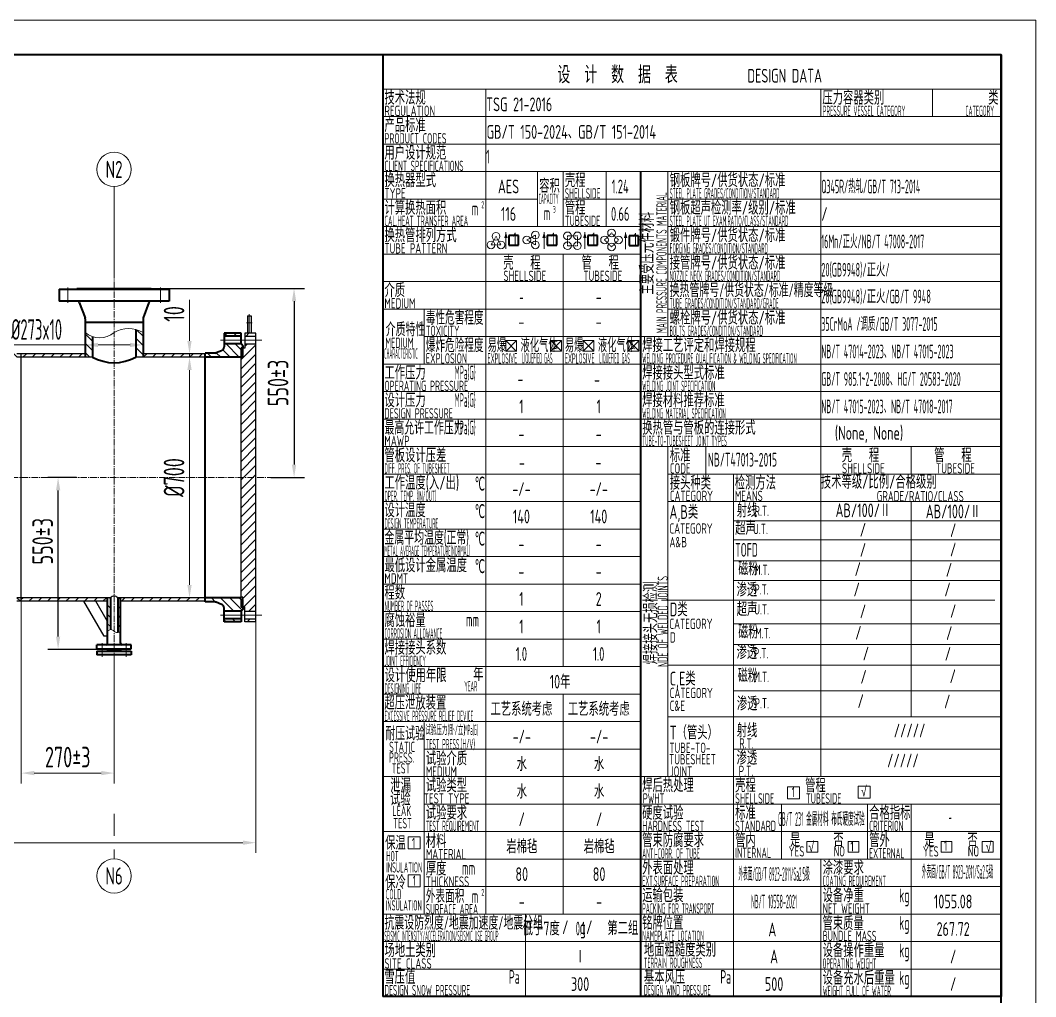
# Model space of a CAD drawing. Header units: millimetres. Extents: x 5765 to 6606, y -201 to 393.
# Drawn here: x 6310.6 to 6606, y 109.4 to 393.4 of the extents above; entities that cross this region are included whole.
import ezdxf
from ezdxf.enums import TextEntityAlignment as Align

# ---------------------------------------------------------------- set-up
doc = ezdxf.new("R2010")
doc.units = ezdxf.units.MM
doc.linetypes.add('CENTER2', pattern=[28.575, 19.05, -3.175, 3.175, -3.175])
doc.linetypes.add('DASHED', pattern=[0.75, 0.5, -0.25])
for name, color, linetype, lineweight in [('1粗实线', 7, 'Continuous', 35), ('2细实线', 3, 'Continuous', 13), ('3中心线', 1, 'CENTER2', 13), ('6剖面线', 6, 'Continuous', 13), ('7文本', 2, 'Continuous', 13), ('8标注', 3, 'Continuous', 13), ('9图表', 4, 'Continuous', 13)]:
    doc.layers.add(name, color=color, linetype=linetype, lineweight=lineweight)
doc.styles.add('lanpec', font='bpec_e.shx', dxfattribs={"width": 0.75, "bigfont": 'hztxt.shx'})
doc.dimstyles.new('lanpec-1.5', dxfattribs={"dimscale": 1.5, "dimtxt": 4, "dimasz": 2.5, "dimexe": 2, "dimexo": 0, "dimgap": 1, "dimtad": 1, "dimrnd": 0.01, "dimdsep": 46, "dimtxsty": 'lanpec', "dimcen": 0, "dimclrd": 4, "dimclre": 4, "dimclrt": 4, "dimadec": 1, "dimazin": 2, "dimtfac": 1, "dimtmove": 0, "dimatfit": 3, "dimfxl": 1, "dimtfillclr": 4, "dimlwd": -1, "dimlwe": -1, "dimarcsym": 0})
doc.dimstyles.new('lanpec-1.5水平', dxfattribs={"dimscale": 1.5, "dimtxt": 4, "dimasz": 2.5, "dimexe": 2, "dimexo": 0, "dimgap": 1, "dimtad": 1, "dimtoh": 1, "dimrnd": 0.01, "dimdsep": 46, "dimtxsty": 'lanpec', "dimcen": 0, "dimclrd": 4, "dimclre": 4, "dimclrt": 4, "dimadec": 1, "dimazin": 2, "dimtfac": 1, "dimtmove": 0, "dimatfit": 3, "dimfxl": 1, "dimtfillclr": 4, "dimlwd": -1, "dimlwe": -1, "dimarcsym": 0})
pattern_1 = [(135, (3390.104, 860.3514), (-1.3470384, -1.3470384), [])]
pattern_2 = [(45, (3390.104, 860.3514), (-1.3470384, 1.3470384), [])]

# ---------------------------------------------------------------- blocks, each defined once
blk = doc.blocks.new('A1')
at = {"layer": '1粗实线'}
blk.add_lwpolyline([(-816, 10), (-10, 10), (-10, 584), (-816, 584)], close=True, dxfattribs=at)
at = {"layer": '9图表'}
blk.add_lwpolyline([(-841, 0), (0, 0), (0, 594), (-841, 594)], close=True, dxfattribs=at)
blk = doc.blocks.new('换热器设计数据表')
for p, q in [((-141.04, -83.12), (-144.19, -83.12)), ((-144.19, -83.12), (-144.19, -86.27)), ((-141.04, -86.27), (-141.04, -83.12)), ((-127.94, -83.12), (-131.09, -83.12)), ((-131.09, -83.12), (-131.09, -86.27)), ((-127.94, -86.27), (-127.94, -83.12)), ((-118.54, -83.12), (-121.69, -83.12)), ((-121.69, -83.12), (-121.69, -86.27)), ((-118.54, -86.27), (-118.54, -83.12)), ((-105.44, -83.12), (-108.59, -83.12)), ((-108.59, -83.12), (-108.59, -86.27)), ((-105.44, -86.27), (-105.44, -83.12)), ((-144.19, -86.27), (-141.04, -86.27)), ((-131.09, -86.27), (-127.94, -86.27)), ((-121.69, -86.27), (-118.54, -86.27)), ((-108.59, -86.27), (-105.44, -86.27)), ((-58.74, -212.99), (-62.24, -212.99)), ((-62.24, -212.99), (-62.24, -216.49)), ((-58.74, -216.49), (-58.74, -212.99)), ((-38.15, -212.77), (-41.65, -212.77)), ((-41.65, -212.77), (-41.65, -216.27)), ((-38.15, -216.27), (-38.15, -212.77)), ((-62.24, -216.49), (-58.74, -216.49)), ((-41.65, -216.27), (-38.15, -216.27)), ((-169.06, -227.53), (-172.56, -227.53)), ((-172.56, -227.53), (-172.56, -231.03)), ((-169.06, -231.03), (-169.06, -227.53)), ((-53.44, -228.83), (-56.59, -228.83)), ((-56.59, -228.83), (-56.59, -231.98)), ((-53.44, -231.98), (-53.44, -228.83)), ((-41.46, -228.83), (-44.61, -228.83)), ((-44.61, -228.83), (-44.61, -231.98)), ((-41.46, -231.98), (-41.46, -228.83)), ((-14.39, -228.83), (-17.54, -228.83)), ((-17.54, -228.83), (-17.54, -231.98)), ((-14.39, -231.98), (-14.39, -228.83)), ((-2.41, -228.83), (-5.56, -228.83)), ((-5.56, -228.83), (-5.56, -231.98)), ((-2.41, -231.98), (-2.41, -228.83)), ((-172.56, -231.03), (-169.06, -231.03)), ((-56.59, -231.98), (-53.44, -231.98)), ((-44.61, -231.98), (-41.46, -231.98)), ((-17.54, -231.98), (-14.39, -231.98)), ((-5.56, -231.98), (-2.41, -231.98)), ((-169.06, -238.56), (-172.56, -238.56)), ((-172.56, -238.56), (-172.56, -242.06)), ((-169.06, -242.06), (-169.06, -238.56)), ((-172.56, -242.06), (-169.06, -242.06))]:
    blk.add_line(p, q)
at = {"layer": '1粗实线'}
for p, q in [((0, 0), (-180, 0)), ((-180, 0), (-180, -274)), ((0, 0), (0, -274)), ((-105, -34), (-105, -274)), ((-140.47, -52.59), (-143.27, -52.59)), ((-143.27, -52.59), (-143.27, -55.39)), ((-140.47, -55.39), (-140.47, -52.59)), ((-129.36, -52.59), (-132.16, -52.59)), ((-132.16, -52.59), (-132.16, -55.39)), ((-129.36, -55.39), (-129.36, -52.59)), ((-117.49, -52.59), (-120.29, -52.59)), ((-120.29, -52.59), (-120.29, -55.39)), ((-117.49, -55.39), (-117.49, -52.59)), ((-105.53, -52.69), (-108.33, -52.69)), ((-108.33, -52.69), (-108.33, -55.49)), ((-105.53, -55.49), (-105.53, -52.69)), ((-143.27, -55.39), (-140.47, -55.39)), ((-132.16, -55.39), (-129.36, -55.39)), ((-120.29, -55.39), (-117.49, -55.39)), ((-108.33, -55.49), (-105.53, -55.49)), ((0, -274), (-180, -274))]:
    blk.add_line(p, q, dxfattribs=at)
at = {"layer": '9图表'}
for p, q in [((0, -10), (-180, -10)), ((-150, -10), (-150, -154)), ((-52.5, -10), (-52.5, -18)), ((-20, -10), (-20, -18)), ((0, -18), (-180, -18)), ((0, -26), (-180, -26)), ((0, -34), (-180, -34)), ((-135, -34), (-135, -50)), ((-127.5, -34), (-127.5, -50)), ((-115, -34), (-115, -50)), ((-97, -34), (-97, -82)), ((-52.5, -34), (-52.5, -210)), ((-135, -42), (-180, -42)), ((-105, -42), (-127.5, -42)), ((0, -42), (-97, -42)), ((0, -42), (-97, -42)), ((-105, -50), (-180, -50)), ((0, -50), (-97, -50)), ((0, -50), (-97, -50)), ((-144.15, -51.6), (-144.15, -56.46)), ((-133.05, -51.6), (-133.05, -56.46)), ((-121.18, -51.6), (-121.18, -56.46)), ((-109.32, -51.7), (-109.32, -56.55)), ((-144.15, -56.46), (-144.15, -54.98)), ((-133.05, -56.46), (-133.05, -54.98)), ((-121.18, -56.46), (-121.18, -54.98)), ((-105, -58), (-180, -58)), ((-127.5, -58), (-127.5, -178)), ((0, -58), (-97, -58)), ((-105, -66), (-180, -66)), ((0, -66), (-97, -66)), ((-105, -74), (-180, -74)), ((-167.96, -74), (-167.96, -90)), ((0, -74), (-97, -74)), ((0, -82), (-167.96, -82)), ((0, -90), (-180, -90)), ((0, -98), (-180, -98)), ((0, -106), (-180, -106)), ((0, -114), (-180, -114)), ((0, -114), (-97, -114)), ((-97, -114), (-97, -210)), ((-85.95, -122), (-85.95, -114)), ((-26.25, -114), (-26.25, -122)), ((-105, -122), (-180, -122)), ((0, -122), (-97, -122)), ((0, -122), (-97, -122)), ((-77.95, -122), (-77.95, -210)), ((-105, -130), (-180, -130)), ((-77.95, -130), (-97, -130)), ((0, -130), (-85.95, -130)), ((-26.25, -130), (-26.25, -192.64)), ((0, -135.6), (-77.95, -135.6)), ((-105, -138), (-180, -138)), ((0, -141.16), (-77.95, -141.16)), ((-105, -146), (-180, -146)), ((0, -147.24), (-77.95, -147.24)), ((0, -152.97), (-77.95, -152.97)), ((-105, -154), (-180, -154)), ((-150, -154), (-150, -250)), ((-1.92, -158.71), (-98.92, -158.71)), ((-105, -162), (-180, -162)), ((0, -165.6), (-77.95, -165.6)), ((-105, -170), (-180, -170)), ((0, -171.52), (-77.95, -171.52)), ((-105, -178), (-180, -178)), ((0.09, -177.55), (-96.91, -177.55)), ((-105, -186), (-180, -186)), ((-127.5, -186), (-127.5, -250)), ((0.03, -185.02), (-77.93, -185.02)), ((-105, -194), (-180, -194)), ((-167.96, -194.21), (-167.96, -226.21)), ((-0.09, -192.64), (-97.09, -192.64)), ((-105, -202), (-167.96, -202)), ((0, -202), (-77.95, -202)), ((-105, -210), (-180, -210)), ((0, -210), (-105, -210)), ((-77.95, -210), (-77.95, -274)), ((0, -218), (-167.96, -218)), ((-63.95, -218), (-63.95, -234)), ((-38.95, -218), (-38.95, -234)), ((-26.25, -218), (-26.25, -234)), ((0, -226), (-180, -226)), ((-167.96, -226.21), (-167.96, -250)), ((0, -234), (-167.96, -234)), ((0, -234), (-167.96, -234)), ((-52.5, -234), (-52.5, -274)), ((-26.25, -234), (-26.25, -274)), ((0, -242), (-167.96, -242)), ((0, -250), (-180, -250)), ((-138.45, -250), (-138.45, -274)), ((-52.5, -258), (-180, -258)), ((0, -258), (-52.5, -258)), ((0, -266), (-180, -266)), ((0, -266), (-52.5, -266)), ((0, -274), (-180, -274)), ((0, -274), (-180, -274)), ((-77.95, -273.66), (-77.95, -274)), ((-52.5, -273.66), (-52.5, -274)), ((-26.25, -273.66), (-26.25, -274))]:
    blk.add_line(p, q, dxfattribs=at)
at = {"layer": '9图表', "linetype": 'DASHED', "ltscale": 0.6}
for p, q in [((-147.04, -52.84), (-148.48, -55.34)), ((-147.04, -52.84), (-145.6, -55.34)), ((-138.07, -53.9), (-135.57, -52.46)), ((-135.57, -52.46), (-135.57, -55.34)), ((-123.35, -52.7), (-126.23, -52.7)), ((-126.23, -52.7), (-126.23, -55.58)), ((-123.35, -55.58), (-123.35, -52.7)), ((-115.46, -53.87), (-113.42, -51.84)), ((-111.39, -53.87), (-113.42, -51.84)), ((-145.6, -55.34), (-148.48, -55.34)), ((-138.07, -53.9), (-135.57, -55.34)), ((-123.35, -55.58), (-126.23, -55.58)), ((-115.46, -53.87), (-113.42, -55.91)), ((-113.42, -55.91), (-111.39, -53.87))]:
    blk.add_line(p, q, dxfattribs=at)
at = {"layer": '9图表'}
for points in [[(-144.15, -51.6, 0, 1, 0), (-144.15, -53.31, 1, 1, 0)], [(-133.05, -51.6, 0, 1, 0), (-133.05, -53.31, 1, 1, 0)], [(-121.18, -51.6, 0, 1, 0), (-121.18, -53.31, 1, 1, 0)], [(-109.32, -51.6, 0, 1, 0), (-109.32, -53.31, 1, 1, 0)]]:
    blk.add_lwpolyline(points, format="xyseb", dxfattribs=at)
for centre in [(-147.04, -52.84), (-138.07, -53.9), (-135.57, -52.46), (-126.23, -52.7), (-123.35, -52.7), (-115.46, -53.87), (-113.42, -51.84), (-111.39, -53.87), (-148.48, -55.34), (-145.6, -55.34), (-135.57, -55.34), (-126.23, -55.58), (-123.35, -55.58), (-113.42, -55.91)]:
    blk.add_circle(centre, 1.12, dxfattribs=at)
at = {"layer": '7文本', "color": 4, "style": 'lanpec'}
for s, height, width, p in [('设  计  数  据  表', 5, 0.75, (-129.18, -8.34)), ('DESIGN DATA', 4, 0.75, (-73.86, -8.12)), ('技术法规', 4, 0.75, (-179.5, -14.54)), ('压力容器类别', 4, 0.75, (-52.07, -14.54)), ('类', 4, 0.75, (-3.82, -14.54)), ('REGULATION', 3, 0.75, (-179.5, -17.83)), ('PRESSURE VESSEL CATEGORY', 3, 0.4, (-51.95, -17.83)), ('CATEGORY', 3, 0.4, (-10.46, -17.82)), ('产品标准', 4, 0.75, (-179.5, -22.54)), ('PRODUCT CODES', 3, 0.6, (-179.5, -25.83)), ('用户设计规范 ', 4, 0.75, (-179.5, -30.54)), ('CLIENT SPECIFICATIONS', 3, 0.5, (-179.5, -33.83)), ('换热器型式', 4, 0.75, (-179.5, -38.54)), ('壳程', 4, 0.75, (-127, -38.54)), ('钢板牌号/供货状态/标准', 4, 0.75, (-96.5, -38.54)), ('容积', 4, 0.75, (-134.45, -40.17)), ('TYPE', 3, 0.75, (-179.5, -41.83)), ('CAPACITY', 3, 0.3, (-134.66, -43.4)), ('SHELLSIDE', 3, 0.5, (-127, -41.83)), ('STEEL PLATE GRADES/CONDITION/STANDARD', 3, 0.35, (-96.5, -41.83)), ('计算换热面积', 4, 0.75, (-179.5, -46.54)), ('m', 4, 0.6, (-154.09, -46.75)), ('2', 2, 0.6, (-151.31, -44.65)), ('3', 2, 0.6, (-130.54, -46)), ('管程', 4, 0.75, (-127, -46.54)), ('钢板超声检测率/级别/标准', 4, 0.75, (-96.5, -46.54)), ('CAL.HEAT TRANSFER AREA', 3, 0.45, (-179.5, -49.83)), ('m', 4, 0.6, (-133.16, -48.1)), ('TUBESIDE', 3, 0.6, (-127, -49.83)), ('STEEL PLATE UT EXAM.RATIO/CLASS/STANDARD', 3, 0.35, (-96.5, -49.83)), ('换热管排列方式', 4, 0.75, (-179.5, -54.54)), ('锻件牌号/供货状态/标准 ', 4, 0.75, (-96.5, -54.54)), ('TUBE PATTERN', 3, 0.75, (-179.5, -57.83)), ('FORGING GRADES/CONDITION/STANDARD', 3, 0.35, (-96.5, -57.83)), ('壳   程', 4, 0.75, (-144.94, -62.54)), ('管   程', 4, 0.75, (-122.14, -62.54)), ('接管牌号/供货状态/标准 ', 4, 0.75, (-96.5, -62.54)), ('SHELLSIDE', 3, 0.75, (-144.88, -65.83)), ('TUBESIDE', 3, 0.75, (-121.61, -65.83)), ('NOZZLE NECK GRADES/CONDITION/STANDARD', 3, 0.35, (-96.5, -65.83)), ('介质', 4, 0.75, (-179.5, -70.54)), ('换热管牌号/供货状态/标准/精度等级', 4, 0.6, (-96.5, -70.54)), ('MEDIUM', 3, 0.75, (-179.5, -73.83)), ('TUBE GRADES/CONDITION/STANDARD/GRADE', 3, 0.35, (-96.5, -73.83)), ('毒性危害程度', 4, 0.7, (-167.46, -78.54)), ('螺栓牌号/供货状态/标准 ', 4, 0.75, (-96.5, -78.54)), ('介质特性', 4, 0.6, (-179.15, -81.94)), ('TOXICITY ', 3, 0.6, (-167.46, -81.83)), ('BOLTS GRADES/CONDITION/STANDARD', 3, 0.35, (-96.5, -81.83)), ('MEDIUM ', 3, 0.6, (-179.26, -85.28)), ('爆炸危险程度', 4, 0.7, (-167.46, -86.54)), ('易爆', 4, 0.5, (-149.5, -86.54)), ('液化气体', 4, 0.5, (-139.9, -86.54)), ('易爆', 4, 0.5, (-127, -86.54)), ('液化气体', 4, 0.5, (-117.4, -86.54)), ('焊接工艺评定和焊接规程', 4, 0.75, (-104.5, -86.54)), ('CHARACTERISTIC', 3, 0.3, (-179.58, -88.43)), ('EXPLOSION', 3, 0.6, (-167.46, -89.83)), ('EXPLOSIVE', 3, 0.4, (-149.5, -89.83)), ('LIQUEFIED GAS', 3, 0.3, (-139.49, -89.81)), ('EXPLOSIVE', 3, 0.4, (-127, -89.83)), ('LIQUEFIED GAS', 3, 0.3, (-116.99, -89.81)), ('WELDING PROCEDURE QUALIFICATION & WELDING SPECIFICATION', 3, 0.35, (-104.5, -89.83)), ('工作压力', 4, 0.75, (-179.5, -94.54)), ('MPa(G)', 4, 0.35, (-159.07, -94.44)), ('焊接接头型式标准', 4, 0.75, (-104.5, -94.54)), ('OPERATING PRESSURE', 3, 0.6, (-179.5, -97.83)), ('WELDING JOINT SPECIFICATION', 3, 0.35, (-104.5, -97.83)), ('设计压力', 4, 0.75, (-179.5, -102.54)), ('MPa(G)', 4, 0.35, (-159.07, -102.44)), ('焊接材料推荐标准', 4, 0.75, (-104.5, -102.54)), ('DESIGN PRESSURE', 3, 0.6, (-179.5, -105.83)), ('WELDING MATERIAL SPECIFICATION', 3, 0.35, (-104.5, -105.83)), ('最高允许工作压力', 4, 0.6, (-179.5, -110.54)), ('MPa(G)', 4, 0.35, (-159.07, -110.44)), ('换热管与管板的连接形式', 4, 0.75, (-104.5, -110.54)), ('MAWP', 3, 0.75, (-179.5, -113.83)), ('TUBE-TO-TUBESHEET JOINT TYPES', 3, 0.35, (-104.5, -113.83)), ('管板设计压差', 4, 0.75, (-179.5, -118.54)), ('标准', 4, 0.75, (-96.46, -118.54)), ('壳   程', 4, 0.75, (-46.42, -118.54)), ('管   程', 4, 0.75, (-19.53, -118.54)), ('NB/T47013-2015', 4, 0.6, (-85.4, -119.81)), ('DIFF. PRES. OF TUBESHEET', 3, 0.35, (-179.5, -121.83)), ('CODE', 3, 0.75, (-96.46, -121.83)), ('SHELLSIDE', 3, 0.75, (-46.37, -121.83)), ('TUBESIDE', 3, 0.75, (-18.99, -121.83)), ('工作温度(入/出)', 4, 0.75, (-179.5, -126.54)), ('℃', 4, 0.53, (-153.22, -126.76)), ('接头种类', 4, 0.75, (-96.46, -126.54)), ('检测方法', 4, 0.75, (-77.55, -126.54)), ('技术等级/比例/合格级别', 4, 0.75, (-52.5, -126.26)), ('OPER. TEMP. (IN/OUT)', 3, 0.35, (-179.5, -129.83)), ('CATEGORY', 3, 0.75, (-96.46, -129.83)), ('MEANS', 3, 0.75, (-77.55, -129.83)), ('GRADE/RATIO/CLASS', 3, 0.75, (-36.24, -129.92)), ('设计温度', 4, 0.75, (-179.5, -134.54)), ('℃', 4, 0.53, (-153.22, -134.76)), ('A,B类', 4, 0.75, (-96.56, -135.02)), ('射线', 4, 0.75, (-76.99, -134.57)), ('R.T.', 3, 0.75, (-71.81, -134.22)), ('DESIGN TEMPERATURE', 3, 0.35, (-179.5, -137.83)), ('超声', 4, 0.75, (-77.45, -139.68)), ('金属平均温度(正常)', 4, 0.6, (-179.5, -142.54)), ('℃', 4, 0.53, (-153.22, -142.76)), ('CATEGORY', 3, 0.75, (-96.56, -139.31)), ('U.T.', 3, 0.75, (-72.21, -139.47)), ('A&B', 3, 0.75, (-96.56, -143.29)), ('METAL AVERAGE TEMPERATURE(NORMAL) ', 3, 0.3, (-179.5, -145.83)), ('TOFD', 4, 0.6, (-77.45, -146.03)), ('最低设计金属温度', 4, 0.75, (-179.5, -150.54)), ('℃', 4, 0.53, (-153.22, -150.76)), ('磁粉', 4, 0.6, (-76.52, -151.48)), ('M.T.', 3, 0.75, (-71.93, -151.37)), ('MDMT', 3, 0.75, (-179.5, -153.83)), ('渗透', 4, 0.75, (-77.03, -157.62)), ('程数', 4, 0.75, (-179.5, -158.54)), ('P.T.', 3, 0.75, (-71.89, -157.04)), ('NUMBER OF PASSES', 3, 0.35, (-179.5, -161.83)), ('D类', 4, 0.75, (-96.5, -163.36)), ('超声', 4, 0.75, (-76.99, -163.31)), ('腐蚀裕量', 4, 0.75, (-179.5, -166.54)), ('U.T.', 3, 0.75, (-71.89, -162.85)), ('mm', 4, 0.6, (-155.79, -166.36)), ('CATEGORY', 3, 0.75, (-96.59, -167.04)), ('磁粉', 4, 0.6, (-76.52, -169.85)), ('CORROSION ALLOWANCE', 3, 0.35, (-179.5, -169.83)), ('D', 3, 0.75, (-96.41, -171)), ('M.T.', 3, 0.75, (-71.6, -169.79)), ('焊接接头系数', 4, 0.75, (-179.5, -174.54)), ('渗透', 4, 0.75, (-77.03, -175.82)), ('P.T.', 3, 0.75, (-72, -175.59)), ('JOINT EFFICIENCY', 3, 0.35, (-179.5, -177.83)), ('设计使用年限', 4, 0.75, (-179.44, -182.54)), ('年', 4, 0.75, (-153.67, -182.21)), ('C,E类', 4, 0.75, (-96.5, -183.49)), ('磁粉', 4, 0.6, (-76.67, -182.59)), ('M.T.', 3, 0.75, (-72.08, -182.48)), ('DESIGNING LIFE', 3, 0.35, (-179.5, -185.83)), ('YEAR', 3, 0.35, (-156.26, -185.22)), ('超压泄放装置', 4, 0.75, (-179.5, -190.54)), ('超压泄放装置', 4, 0.75, (-179.5, -190.54)), ('CATEGORY', 3, 0.75, (-96.5, -187.17)), ('C&E', 3, 0.75, (-96.5, -190.89)), ('渗透', 4, 0.75, (-76.95, -190.76)), ('P.T.', 3, 0.75, (-71.81, -190.18)), ('EXCESSIVE PRESSURE RELIEF DEVICE', 3, 0.35, (-179.5, -193.83)), ('耐压试验', 4, 0.6, (-179.23, -199.45)), ('试验压力(卧/立)', 3, 0.4, (-167.63, -197.9)), ('MPa(G)', 3, 0.3, (-156.24, -197.92)), ('T（管头）', 4, 0.75, (-96.5, -199.19)), ('射线', 4, 0.75, (-76.99, -198.57)), ('STATIC', 3, 0.6, (-178.14, -202.84)), ('TEST PRESS.(H/V)', 3, 0.4, (-167.46, -202.03)), ('TUBE-TO-', 3, 0.75, (-96.59, -203.12)), ('R.T.', 3, 0.75, (-76.28, -201.83)), ('PRESS.', 3, 0.6, (-178.19, -205.93)), ('试验介质', 4, 0.75, (-167.46, -206.75)), ('TUBESHEET', 3, 0.75, (-96.68, -206.45)), ('渗透', 4, 0.75, (-77.03, -206.54)), ('TEST', 3, 0.6, (-177.37, -209.1)), ('P.T.', 3, 0.75, (-76.41, -209.83)), ('MEDIUM', 3, 0.75, (-167.46, -210.03)), ('JOINT', 3, 0.75, (-96.5, -210)), ('泄漏', 4, 0.75, (-177.79, -214.54)), ('试验类型', 4, 0.75, (-167.46, -214.54)), ('焊后热处理', 4, 0.75, (-104.5, -214.54)), ('壳程', 4, 0.75, (-77.45, -214.54)), ('管程', 4, 0.75, (-57.09, -214.57)), ('试验', 4, 0.75, (-177.88, -218.46)), ('TEST TYPE', 3, 0.75, (-168.08, -217.83)), ('PWHT', 3, 0.6, (-104.32, -217.83)), ('SHELLSIDE', 3, 0.6, (-77.45, -217.83)), ('TUBESIDE', 3, 0.6, (-56.85, -217.83)), ('LEAK', 3, 0.6, (-177.22, -221.48)), ('试验要求', 4, 0.75, (-167.46, -222.54)), ('硬度试验', 4, 0.75, (-104.5, -222.54)), ('标准', 4, 0.75, (-77.45, -222.54)), ('合格指标', 4, 0.75, (-38.45, -222.54)), ('TEST', 3, 0.6, (-176.92, -225.05)), ('TEST REQUIREMENT', 3, 0.4, (-167.46, -225.83)), ('HARDNESS TEST', 3, 0.6, (-104.5, -225.83)), ('STANDARD', 3, 0.6, (-77.45, -225.83)), ('CRITERION', 3, 0.5, (-38.45, -225.83)), ('保温', 4, 0.75, (-179.3, -231.3)), ('材料 ', 4, 0.75, (-167.46, -230.75)), ('管束防腐要求', 4, 0.75, (-104.5, -230.54)), ('管内', 4, 0.75, (-77.45, -230.54)), ('是', 4, 0.75, (-61.47, -230.45)), ('否', 4, 0.75, (-48.9, -230.45)), ('管外', 4, 0.75, (-38.45, -230.5)), ('是', 4, 0.75, (-22.42, -230.45)), ('否', 4, 0.75, (-9.85, -230.45)), ('YES', 3, 0.75, (-61.88, -233.24)), ('NO', 3, 0.75, (-48.81, -233.24)), ('YES', 3, 0.75, (-22.83, -233.24)), ('NO', 3, 0.75, (-9.76, -233.24)), ('HOT ', 3, 0.45, (-178.97, -234.61)), ('MATERIAL', 3, 0.75, (-167.46, -234.03)), ('ANTI-CORR. OF TUBE', 3, 0.4, (-104.5, -233.83)), ('INTERNAL', 3, 0.6, (-77.45, -233.64)), ('EXTERNAL', 3, 0.5, (-38.45, -233.8)), ('INSULATION ', 3, 0.45, (-178.97, -237.91)), ('厚度', 4, 0.75, (-167.46, -238.75)), ('mm', 4, 0.6, (-156.93, -238.56)), ('外表面处理', 4, 0.75, (-104.5, -238.54)), ('涂漆要求', 4, 0.75, (-51.98, -238.54)), ('保冷', 4, 0.75, (-179.28, -242.69)), ('THICKNESS', 3, 0.74, (-167.46, -242.03)), ('EXT.SURFACE PREPARATION', 3, 0.4, (-104.5, -241.83)), ('COATING REQUIREMENT', 3, 0.4, (-52, -241.83)), ('运输包装', 4, 0.75, (-104.5, -246.54)), ('设备净重', 4, 0.75, (-52, -246.54)), ('COLD', 3, 0.45, (-179.11, -245.7)), ('外表面积', 4, 0.7, (-167.46, -246.75)), ('m', 4, 0.6, (-154.09, -246.75)), ('2', 2, 0.6, (-151.31, -244.65)), ('kg', 4, 0.6, (-29.74, -246.54)), ('INSULATION ', 3, 0.45, (-179.11, -248.96)), ('SURFACE AREA', 3, 0.5, (-167.46, -250.03)), ('PACKING FOR TRANSPORT ', 3, 0.4, (-104.5, -249.83)), ('NET WEIGHT', 3, 0.7, (-52, -249.83)), ('抗震设防烈度/地震加速度/地震分组', 4, 0.6, (-179.5, -254.54)), ('铭牌位置', 4, 0.75, (-104.5, -254.54)), ('管束质量', 4, 0.75, (-52.03, -254.68)), ('kg', 4, 0.6, (-29.74, -254.54)), (' /  g/  ', 4, 0.75, (-129.43, -255.82)), ('SEISMIC INTENSITY/ACCELERATION/SEISMIC USE GROUP', 3, 0.3, (-179.5, -257.83)), ('NAMEPLATE LOCATION', 3, 0.4, (-104.5, -257.77)), ('BUNDLE MASS', 3, 0.6, (-52, -257.83)), ('场地土类别', 4, 0.75, (-179.5, -262.54)), ('地面粗糙度类别', 4, 0.75, (-104, -262.37)), ('设备操作重量', 4, 0.75, (-52, -262.54)), ('kg', 4, 0.6, (-29.74, -262.54)), ('SITE CLASS', 3, 0.75, (-179.5, -265.83)), ('TERRAIN ROUGHNESS', 3, 0.4, (-104, -265.65)), ('OPERATING WEIGHT', 3, 0.4, (-52, -265.83)), ('雪压值', 4, 0.75, (-179.53, -270.33)), ('Pa', 4, 0.6, (-143.27, -270.27)), ('基本风压', 4, 0.75, (-104, -270.33)), ('Pa', 4, 0.6, (-81.76, -270.27)), ('设备充水后重量', 4, 0.75, (-52, -270.54)), ('kg', 4, 0.6, (-29.74, -270.54)), ('DESIGN SNOW PRESSURE', 3, 0.5, (-179.53, -273.61)), ('DESIGN WIND PRESSURE', 3, 0.4, (-104, -273.61)), ('WEIGHT FULL OF WATER', 3, 0.4, (-51.95, -273.83))]:
    blk.add_text(s, height=height, dxfattribs=dict(at, width=width)).set_placement(p)
for s, height, width, p in [('主要受压元件材料', 4, 0.75, (-101.09, -69.74)), ('MAIN PRESSURE COMPONENTS MATERIAL ', 3, 0.5, (-97.36, -81.06)), ('焊接接头无损检测 ', 4, 0.75, (-100.01, -177.31)), ('NDE OF WELDED JOINTS', 3, 0.6, (-97, -178.13))]:
    blk.add_text(s, height=height, rotation=90, dxfattribs=dict(at, width=width)).set_placement(p)
blk = doc.blocks.new('*D53')
at = {"layer": '8标注', "color": 4, "transparency": 16777216}
for p, q in [((5807.21, 218.45), (5807.21, 151.23)), ((6379.11, 218.45), (6379.11, 151.23)), ((5810.96, 154.23), (6375.36, 154.23))]:
    blk.add_line(p, q, dxfattribs=at)
for points in [[(5810.96, 154.85), (5810.96, 153.6), (5807.21, 154.23)], [(6375.36, 154.85), (6375.36, 153.6), (6379.11, 154.23)]]:
    blk.add_solid(points, dxfattribs=at)
at = {"layer": 'Defpoints', "color": 0, "transparency": 16777216}
for p in [(5807.21, 218.45), (6379.11, 218.45), (6379.11, 154.23)]:
    blk.add_point(p, dxfattribs=at)
at = {"layer": '8标注', "color": 4, "transparency": 16777216, "insert": (6093.16, 158.73), "char_height": 6, "attachment_point": 5, "style": 'lanpec'}
blk.add_mtext('7390', dxfattribs=at)
blk = doc.blocks.new('*D43')
at = {"layer": '8标注', "color": 4, "transparency": 16777216}
for p, q in [((6310.86, 224.45), (6310.86, 171.47)), ((6337.86, 206.94), (6337.86, 171.47)), ((6314.61, 174.47), (6334.11, 174.47))]:
    blk.add_line(p, q, dxfattribs=at)
for points in [[(6314.61, 175.1), (6314.61, 173.85), (6310.86, 174.47)], [(6334.11, 175.1), (6334.11, 173.85), (6337.86, 174.47)]]:
    blk.add_solid(points, dxfattribs=at)
at = {"layer": 'Defpoints', "color": 0, "transparency": 16777216}
for p in [(6310.86, 224.45), (6337.86, 206.94), (6337.86, 174.47)]:
    blk.add_point(p, dxfattribs=at)
at = {"layer": '8标注', "color": 4, "transparency": 16777216, "insert": (6324.36, 179.12), "char_height": 6, "attachment_point": 5, "style": 'lanpec'}
blk.add_mtext('270%%P3', dxfattribs=at)
blk = doc.blocks.new('管口号')
at = {"layer": '2细实线'}
blk.add_circle((0, 5), 5, dxfattribs=at)
at = {"layer": '7文本', "style": 'lanpec', "width": 0.75}
blk.add_attdef('N', text='', height=5, dxfattribs=at).set_placement((0, 5), align=Align.MIDDLE_CENTER)
blk = doc.blocks.new('*D48')
at = {"layer": '8标注', "color": 4, "transparency": 16777216}
for p, q in [((6359.81, 295.45), (6362.81, 295.45)), ((6359.81, 291.7), (6359.81, 229.2)), ((6359.81, 225.45), (6362.81, 225.45))]:
    blk.add_line(p, q, dxfattribs=at)
for points in [[(6359.18, 291.7), (6360.43, 291.7), (6359.81, 295.45)], [(6359.18, 229.2), (6360.43, 229.2), (6359.81, 225.45)]]:
    blk.add_solid(points, dxfattribs=at)
at = {"layer": 'Defpoints', "color": 0, "transparency": 16777216}
for p in [(6359.81, 295.45), (6359.81, 225.45), (6359.81, 225.45)]:
    blk.add_point(p, dxfattribs=at)
at = {"layer": '8标注', "color": 4, "transparency": 16777216, "insert": (6355.31, 260.45), "char_height": 6, "attachment_point": 5, "rotation": 90, "style": 'lanpec'}
blk.add_mtext('%%c700', dxfattribs=at)
blk = doc.blocks.new('*D49')
at = {"layer": '8标注', "color": 4, "transparency": 16777216}
for p, q in [((6359.81, 300.2), (6359.81, 312.12)), ((6359.81, 296.45), (6362.81, 296.45)), ((6359.81, 295.45), (6359.81, 296.45)), ((6359.81, 295.45), (6362.81, 295.45)), ((6359.81, 291.7), (6359.81, 287.95))]:
    blk.add_line(p, q, dxfattribs=at)
for points in [[(6359.18, 300.2), (6360.43, 300.2), (6359.81, 296.45)], [(6359.18, 291.7), (6360.43, 291.7), (6359.81, 295.45)]]:
    blk.add_solid(points, dxfattribs=at)
at = {"layer": 'Defpoints', "color": 0, "transparency": 16777216}
for p in [(6359.81, 296.45), (6359.81, 296.45), (6359.81, 295.45)]:
    blk.add_point(p, dxfattribs=at)
at = {"layer": '8标注', "color": 4, "transparency": 16777216, "insert": (6355.31, 308.03), "char_height": 6, "attachment_point": 5, "rotation": 90, "style": 'lanpec'}
blk.add_mtext('10', dxfattribs=at)
blk = doc.blocks.new('*D41')
at = {"color": 4, "transparency": 16777216}
for p, q in [((6348.66, 315.45), (6393.23, 315.45)), ((6390.23, 311.7), (6390.23, 264.2)), ((6383.49, 260.45), (6393.23, 260.45))]:
    blk.add_line(p, q, dxfattribs=at)
for points in [[(6389.6, 311.7), (6390.85, 311.7), (6390.23, 315.45)], [(6389.6, 264.2), (6390.85, 264.2), (6390.23, 260.45)]]:
    blk.add_solid(points, dxfattribs=at)
at = {"layer": 'Defpoints', "color": 0, "transparency": 16777216}
for p in [(6348.66, 315.45), (6383.49, 260.45), (6390.23, 260.45)]:
    blk.add_point(p, dxfattribs=at)
at = {"color": 4, "transparency": 16777216, "insert": (6385.58, 287.95), "char_height": 6, "attachment_point": 5, "rotation": 90, "style": 'lanpec'}
blk.add_mtext('550%%P3', dxfattribs=at)
blk = doc.blocks.new('*D52')
at = {"layer": '8标注', "color": 4, "transparency": 16777216}
for p, q in [((6329.45, 298.61), (6329.45, 302.01)), ((6346.28, 298.61), (6346.28, 302.01)), ((6329.45, 299.01), (6304.96, 299.01)), ((6342.53, 299.01), (6333.2, 299.01))]:
    blk.add_line(p, q, dxfattribs=at)
for points in [[(6333.2, 299.64), (6333.2, 298.39), (6329.45, 299.01)], [(6342.53, 299.64), (6342.53, 298.39), (6346.28, 299.01)]]:
    blk.add_solid(points, dxfattribs=at)
at = {"layer": 'Defpoints', "color": 0, "transparency": 16777216}
for p in [(6329.45, 298.61), (6346.28, 299.01), (6346.28, 298.61)]:
    blk.add_point(p, dxfattribs=at)
at = {"layer": '8标注', "color": 4, "transparency": 16777216, "insert": (6315.33, 303.51), "char_height": 6, "attachment_point": 5, "style": 'lanpec'}
blk.add_mtext('{\\W0.6;%%C273x10}', dxfattribs=at)
blk = doc.blocks.new('*D64')
at = {"color": 4, "transparency": 16777216}
for p, q in [((6326.91, 260.45), (6318.57, 260.45)), ((6321.57, 214.2), (6321.57, 256.7)), ((6339.93, 210.45), (6318.57, 210.45))]:
    blk.add_line(p, q, dxfattribs=at)
for points in [[(6320.95, 256.7), (6322.2, 256.7), (6321.57, 260.45)], [(6320.95, 214.2), (6322.2, 214.2), (6321.57, 210.45)]]:
    blk.add_solid(points, dxfattribs=at)
at = {"layer": 'Defpoints', "color": 0, "transparency": 16777216}
for p in [(6321.57, 260.45), (6326.91, 260.45), (6339.93, 210.45)]:
    blk.add_point(p, dxfattribs=at)
at = {"color": 4, "transparency": 16777216, "insert": (6317.07, 241.91), "char_height": 6, "attachment_point": 5, "rotation": 90, "style": 'lanpec'}
blk.add_mtext('550%%P3', dxfattribs=at)

msp = doc.modelspace()

# ---------------------------------------------------------------- hatches: boundary and pattern name
at = {"layer": '6剖面线'}
h = msp.add_hatch(dxfattribs=at)
h.set_pattern_fill('ANSI31', color=256, scale=0.6, angle=90, style=0)
h.set_pattern_definition([(135, (6252.604, -194.7723), (-1.3470384, -1.3470384), [])])
h.paths.add_polyline_path([(6331.571, 295.448), (6329.446, 295.448), (6329.446, 302.611, 0.0927426), (6331.571, 301.434)])
h.paths.add_polyline_path([(6346.276, 295.448), (6344.151, 295.448), (6344.151, 303.517, -0.0716894), (6346.276, 302.611)])
h = msp.add_hatch(dxfattribs=at)
h.set_pattern_fill('ANSI31', color=256, scale=0.6, angle=90, style=0)
h.set_pattern_definition(pattern_1)
h.paths.add_polyline_path([(6374.861, 302.448), (6369.861, 302.448), (6369.861, 301.598), (6374.861, 301.598)])
h.paths.add_polyline_path([(6374.861, 298.198), (6375.461, 298.198), (6375.461, 298.698), (6374.861, 299.298), (6369.861, 299.298), (6369.861, 298.461, -0.3066784), (6369.107, 297.347), (6367.576, 296.734, -0.0954146), (6367.13, 296.648), (6364.361, 296.648), (6364.361, 295.448), (6374.861, 295.448)])
h.paths.add_polyline_path([(6374.861, 224.948), (6374.861, 225.448), (6364.361, 225.448), (6364.361, 224.248), (6367.13, 224.248, -0.0954146), (6367.576, 224.163), (6369.107, 223.55, -0.3066784), (6369.861, 222.436), (6369.861, 221.598), (6374.861, 221.598), (6375.461, 222.198), (6375.461, 222.698), (6374.861, 222.698)])
h.paths.add_polyline_path([(6374.861, 219.298), (6369.861, 219.298), (6369.861, 218.448), (6374.861, 218.448)])
h = msp.add_hatch(dxfattribs=at)
h.set_pattern_fill('ANSI31', color=256, scale=0.6, style=0)
h.set_pattern_definition([(45, (6377.0562, 218.8862), (-1.34704, 1.34704), [])])
h.paths.add_polyline_path([(6379.111, 219.298), (6375.911, 219.298), (6375.911, 218.448), (6379.111, 218.448)])
h.paths.add_polyline_path([(6379.111, 260.448), (6374.811, 260.448), (6374.811, 225.598), (6375.311, 225.598), (6375.311, 222.848), (6375.911, 222.848), (6375.911, 221.598), (6379.111, 221.598)])
h.paths.add_polyline_path([(6379.111, 299.298), (6375.911, 299.298), (6375.911, 298.048), (6375.311, 298.048), (6375.311, 295.948), (6375.311, 295.298), (6374.811, 295.298), (6374.811, 260.448), (6379.111, 260.448)])
h.paths.add_polyline_path([(6379.111, 302.448), (6375.911, 302.448), (6375.911, 301.598), (6379.111, 301.598)])
h = msp.add_hatch(dxfattribs=at)
h.set_pattern_fill('ANSI31', color=256, scale=0.6, angle=90, style=0)
h.set_pattern_definition(pattern_1)
h.paths.add_polyline_path([(6310.861, 225.448), (6309.561, 225.448, -0.4142136), (6308.361, 226.648), (6308.361, 239.231), (6303.361, 239.231), (6303.361, 226.648, -0.4142136), (6302.161, 225.448), (6299.861, 225.448), (6299.861, 222.448), (6307.861, 222.448, 0.4142136), (6308.361, 222.948), (6308.361, 223.248, -0.4142136), (6309.561, 224.448), (6310.861, 224.448)])
h.paths.add_polyline_path([(6308.361, 249.948), (6303.361, 249.948), (6303.361, 239.231), (6308.361, 239.231)])
h.paths.add_polyline_path([(6308.361, 260.448), (6303.361, 260.448), (6303.361, 249.948), (6308.361, 249.948)])
h.paths.add_polyline_path([(6308.361, 270.948), (6303.361, 270.948), (6303.361, 260.448), (6308.361, 260.448)])
h.paths.add_polyline_path([(6308.361, 281.666), (6303.361, 281.666), (6303.361, 270.948), (6308.361, 270.948)])
h.paths.add_polyline_path([(6308.361, 294.248, -0.4142136), (6309.561, 295.448), (6310.861, 295.448), (6310.861, 296.448), (6309.561, 296.448, -0.4142136), (6308.361, 297.648), (6308.361, 297.948, 0.4142136), (6307.861, 298.448), (6299.861, 298.448), (6299.861, 295.448), (6302.161, 295.448, -0.4142136), (6303.361, 294.248), (6303.361, 281.666), (6308.361, 281.666)])
h = msp.add_hatch(dxfattribs=at)
h.set_pattern_fill('ANSI31', color=256, scale=0.6, style=0)
h.set_pattern_definition(pattern_2)
h.paths.add_polyline_path([(6329.446, 296.448), (6310.861, 296.448), (6310.861, 295.448), (6329.446, 295.448)])
h.paths.add_polyline_path([(6364.361, 296.448), (6346.276, 296.448), (6346.276, 295.448), (6364.361, 295.448)])
h = msp.add_hatch(dxfattribs=at)
h.set_pattern_fill('ANSI37', color=256, scale=0.1, style=0)
h.set_pattern_definition([(135, (8628.81824, 860.35143), (0.224506403, 0.224506403), []), (45, (8628.81824, 860.35143), (0.224506403, -0.224506403), [])])
h.paths.add_polyline_path([(6374.861, 295.948), (6375.311, 295.948), (6375.311, 298.148), (6374.861, 298.148)])
h = msp.add_hatch(dxfattribs=at)
h.set_pattern_fill('ANSI31', color=256, scale=0.6, style=0)
h.set_pattern_definition(pattern_2)
h.paths.add_polyline_path([(6335.961, 224.448), (6335.961, 225.448), (6310.861, 225.448), (6310.861, 224.448)])
h.paths.add_polyline_path([(6339.761, 225.448), (6339.761, 224.448), (6364.361, 224.448), (6364.361, 225.448)])
h = msp.add_hatch(dxfattribs=at)
h.set_pattern_fill('ANSI31', color=256, scale=0.6, angle=90, style=0)
h.set_pattern_definition(pattern_1)
h.paths.add_polyline_path([(6336.811, 225.448), (6335.961, 225.448), (6335.961, 215.777, -0.1897678), (6336.811, 216.19)])
h.paths.add_polyline_path([(6338.911, 215.363, 0.1897678), (6339.761, 215.777), (6339.761, 225.448), (6338.911, 225.448)])
h = msp.add_hatch(dxfattribs=at)
h.set_pattern_fill('ANSI37', color=256, scale=0.1, style=0)
h.set_pattern_definition([(225, (8628.81824, -339.45457), (0.224506403, -0.224506403), []), (315, (8628.81824, -339.45457), (0.224506403, 0.224506403), [])])
h.paths.add_polyline_path([(6374.861, 222.748), (6375.311, 222.748), (6375.311, 224.948), (6374.861, 224.948)])

# ---------------------------------------------------------------- linework, layer by layer
for p, q in [((6376.711, 307.448), (6377.711, 307.448)), ((6376.711, 307.448), (6376.711, 302.448)), ((6377.711, 307.448), (6377.711, 302.448)), ((6375.911, 302.448), (6375.911, 298.048)), ((6379.111, 302.448), (6375.911, 302.448)), ((6375.911, 301.598), (6379.111, 301.598)), ((6379.111, 218.448), (6379.111, 302.448)), ((6375.911, 299.298), (6379.111, 299.298)), ((6310.861, 296.448), (6309.561, 296.448)), ((6310.861, 224.448), (6310.861, 296.448)), ((6329.446, 296.448), (6310.861, 296.448)), ((6364.361, 296.448), (6346.276, 296.448)), ((6375.911, 298.048), (6375.311, 298.048)), ((6375.311, 298.048), (6375.311, 295.298)), ((6310.861, 295.448), (6309.561, 295.448)), ((6331.571, 295.448), (6310.861, 295.448)), ((6364.361, 295.448), (6344.151, 295.448)), ((6374.811, 225.598), (6374.811, 295.298)), ((6375.311, 295.298), (6374.811, 295.298)), ((6310.861, 225.448), (6309.561, 225.448)), ((6336.811, 225.448), (6310.861, 225.448)), ((6364.361, 225.448), (6338.911, 225.448)), ((6375.311, 225.598), (6374.811, 225.598)), ((6374.861, 222.698), (6374.861, 225.598)), ((6375.311, 222.848), (6375.311, 225.598)), ((6310.861, 224.448), (6309.561, 224.448)), ((6335.961, 224.448), (6310.861, 224.448)), ((6334.961, 214.268), (6329.084, 224.448)), ((6335.961, 218.536), (6332.548, 224.448)), ((6364.361, 224.448), (6339.761, 224.448)), ((6375.911, 222.848), (6375.311, 222.848)), ((6375.911, 218.448), (6375.911, 222.848)), ((6375.911, 221.598), (6379.111, 221.598)), ((6375.911, 219.298), (6379.111, 219.298)), ((6379.111, 218.448), (6375.911, 218.448)), ((6335.961, 214.268), (6334.961, 214.268))]:
    msp.add_line(p, q)
for points in [[(6375.311, 298.148), (6374.861, 298.148), (6374.861, 295.948), (6375.311, 295.948)], [(6375.311, 222.748), (6374.861, 222.748), (6374.861, 224.948), (6375.311, 224.948)]]:
    msp.add_lwpolyline(points, close=True)
msp.add_arc((6337.861, 224.517), 1.403, 41.56169, 138.43831)
msp.add_point((6337.861, 315.448))
at = {"layer": '1粗实线'}
for p, q in [((6321.861, 315.248), (6353.861, 315.248)), ((6321.861, 315.248), (6321.861, 311.748)), ((6327.066, 315.448), (6348.656, 315.448)), ((6327.066, 315.448), (6327.066, 315.248)), ((6348.656, 315.448), (6348.656, 315.248)), ((6353.861, 315.248), (6353.861, 311.748)), ((6353.861, 311.748), (6321.861, 311.748)), ((6327.72, 311.328), (6329.404, 306.859)), ((6348.003, 311.328), (6346.318, 306.859)), ((6329.446, 306.63), (6329.446, 305.548)), ((6346.276, 305.548), (6329.446, 305.548)), ((6329.446, 305.548), (6329.446, 295.448)), ((6346.276, 306.63), (6346.276, 305.548)), ((6346.276, 305.548), (6346.276, 295.448)), ((6331.571, 301.434), (6331.571, 295.448)), ((6344.151, 303.517), (6344.151, 295.448)), ((6374.861, 302.448), (6369.861, 302.448)), ((6369.861, 302.448), (6369.861, 298.461)), ((6374.861, 301.598), (6369.861, 301.598)), ((6374.861, 299.298), (6374.861, 302.448)), ((6374.861, 299.298), (6369.861, 299.298)), ((6375.461, 298.698), (6374.861, 299.298)), ((6375.461, 298.048), (6375.461, 298.698)), ((6367.13, 296.648), (6364.361, 296.648)), ((6364.361, 224.248), (6364.361, 296.648)), ((6369.107, 297.347), (6367.576, 296.734)), ((6375.461, 298.198), (6374.861, 298.198)), ((6374.861, 298.198), (6374.861, 295.298)), ((6374.861, 295.448), (6364.361, 295.448)), ((6335.961, 212.218), (6335.961, 225.448)), ((6336.811, 225.448), (6336.811, 216.19)), ((6338.911, 225.448), (6338.911, 215.363)), ((6339.761, 212.218), (6339.761, 225.448)), ((6374.861, 225.448), (6364.361, 225.448)), ((6374.861, 224.829), (6374.861, 222.698)), ((6367.13, 224.248), (6364.361, 224.248)), ((6369.107, 223.55), (6367.576, 224.163)), ((6369.861, 218.448), (6369.861, 222.436)), ((6374.861, 221.598), (6369.861, 221.598)), ((6375.461, 222.698), (6374.861, 222.698)), ((6375.461, 222.198), (6374.861, 221.598)), ((6374.861, 221.598), (6374.861, 218.448)), ((6375.461, 222.198), (6375.461, 222.848)), ((6374.861, 219.298), (6369.861, 219.298)), ((6374.861, 218.448), (6369.861, 218.448)), ((6342.861, 211.768), (6332.861, 211.768)), ((6332.861, 210.648), (6332.861, 211.768)), ((6332.861, 210.648), (6342.861, 210.648)), ((6332.861, 209.948), (6342.861, 209.948)), ((6332.861, 209.948), (6332.861, 208.828)), ((6335.716, 210.448), (6335.716, 210.648)), ((6335.716, 210.448), (6340.006, 210.448)), ((6335.716, 210.148), (6335.716, 209.948)), ((6335.716, 210.148), (6340.006, 210.148)), ((6340.006, 210.448), (6340.006, 210.648)), ((6340.006, 210.148), (6340.006, 209.948)), ((6342.861, 210.648), (6342.861, 211.768)), ((6342.861, 209.948), (6342.861, 208.828)), ((6342.861, 208.828), (6332.861, 208.828))]:
    msp.add_line(p, q, dxfattribs=at)
for centre, radius, start, end in [((6327.112, 311.098), 0.65, 20.65644, 90), ((6348.611, 311.098), 0.65, 90, 159.34356), ((6328.796, 306.63), 0.65, 0, 20.65644), ((6346.926, 306.63), 0.65, 159.34356, 180), ((6368.661, 298.461), 1.2, 291.80141, 0), ((6367.13, 297.848), 1.2, 270, 291.80141), ((6337.861, 307.023), 13.173, 241.48019, 298.51981), ((6367.13, 223.048), 1.2, 68.19859, 90), ((6368.661, 222.436), 1.2, 0, 68.19859), ((6335.511, 212.218), 0.45, 270, 0), ((6340.211, 212.218), 0.45, 180, 270)]:
    msp.add_arc(centre, radius, start, end, dxfattribs=at)
at = {"layer": '2细实线'}
for p, q in [((6451.851, 300.296), (6455.001, 297.146)), ((6451.851, 297.146), (6455.001, 300.296)), ((6464.941, 300.326), (6468.091, 297.176)), ((6464.941, 297.176), (6468.091, 300.326)), ((6474.321, 300.326), (6477.471, 297.176)), ((6474.321, 297.176), (6477.471, 300.326)), ((6487.461, 300.346), (6490.611, 297.196)), ((6487.461, 297.196), (6490.611, 300.346))]:
    msp.add_line(p, q, dxfattribs=at)
msp.add_lwpolyline([(6346.276, 302.611, 0.2801539), (6337.861, 302.611, -0.3597406), (6329.446, 302.611, -0.5)], format="xyb", dxfattribs=at)
for centre, start, end in [((6336.911, 214.904), 42.57366, 137.42634), ((6338.811, 216.65), 222.57366, 317.42634)]:
    msp.add_arc(centre, 1.29, start, end, dxfattribs=at)
at = {"layer": '3中心线', "ltscale": 0.1}
for p, q in [((6337.861, 206.942), (6337.861, 319.586)), ((5802.289, 260.448), (6383.492, 260.448))]:
    msp.add_line(p, q, dxfattribs=at)
at = {"layer": '3中心线'}
for p, q in [((6324.366, 315.748), (6324.366, 311.248)), ((6351.356, 315.748), (6351.356, 311.248)), ((6377.211, 302.448), (6377.211, 307.973)), ((6378.018, 305.448), (6376.404, 305.448)), ((6375.861, 300.448), (6368.861, 300.448)), ((6380.861, 300.448), (6373.861, 300.448)), ((6375.861, 220.448), (6368.861, 220.448)), ((6380.861, 220.448), (6373.861, 220.448)), ((6334.366, 210.148), (6334.366, 212.268)), ((6334.366, 210.448), (6334.366, 208.328)), ((6341.356, 210.148), (6341.356, 212.268)), ((6341.356, 210.448), (6341.356, 208.328))]:
    msp.add_line(p, q, dxfattribs=at)
at = {"layer": '8标注'}
for p, q in [((6337.861, 319.586), (6337.861, 345.067)), ((6337.861, 162.598), (6337.861, 156.227)), ((6337.861, 152.227), (6337.861, 149.55))]:
    msp.add_line(p, q, dxfattribs=at)

# ---------------------------------------------------------------- block references
at = {"layer": '2细实线'}
for name, p in [('A1', (6606.028, -200.559)), ('换热器设计数据表', (6596.028, 383.441))]:
    msp.add_blockref(name, p, dxfattribs=at)
at = {"layer": '8标注'}
for p, values in [((6337.861, 345.067), {'N': 'N2'}), ((6337.861, 139.55), {'N': 'N6'})]:
    msp.add_blockref('管口号', p, dxfattribs=at).add_auto_attribs(values)

# ---------------------------------------------------------------- texts
at = {"layer": '7文本', "style": 'lanpec'}
for s, width, p in [('TSG 21-2016', 0.75, (6446.138, 368.994)), ('GB/T 150-2024、GB/T 151-2014', 0.75, (6446.248, 360.976)), ('1', 0.6, (6446.122, 353.8)), ('Q345R/热轧/GB/T 713-2014', 0.4, (6543.638, 345.114)), ('/', 0.75, (6543.638, 337.114)), ('16Mn/正火/NB/T 47008-2017', 0.4, (6543.638, 329.114)), ('20(GB9948)/正火/', 0.5, (6543.638, 320.897)), ('20(GB9948)/正火/GB/T 9948', 0.5, (6543.638, 313.114)), ('35CrMoA /调质/GB/T 3077-2015', 0.4, (6543.638, 305.114)), ('NB/T 47014-2023、NB/T 47015-2023', 0.4, (6543.638, 297.114)), ('GB/T 985.1~2-2008、HG/T 20583-2020', 0.4, (6543.638, 289.114)), ('NB/T 47015-2023、NB/T 47018-2017', 0.4, (6543.638, 281.114))]:
    msp.add_text(s, height=4, dxfattribs=dict(at, width=width)).set_placement(p, align=Align.MIDDLE_LEFT)
for s, height, width, p in [('AES', 4, 0.75, (6452.638, 345.114)), ('1.24', 4, 0.65, (6485.138, 345.114)), ('116', 4, 0.75, (6452.638, 337.114)), ('0.66', 4, 0.65, (6485.138, 337.114)), ('1', 4, 0.75, (6454.438, 329.701)), ('1', 4, 0.75, (6465.638, 329.701)), ('1', 4, 0.75, (6477.318, 329.701)), ('1', 4, 0.75, (6489.448, 329.605)), ('-', 4, 0.5, (6456.388, 312.985)), ('-', 4, 0.75, (6478.888, 312.985)), ('-', 4, 0.75, (6456.388, 305.763)), ('-', 4, 0.75, (6478.888, 305.763)), ('-', 4, 0.75, (6456.103, 289.17)), ('-', 4, 0.75, (6478.373, 288.96)), ('1', 4, 0.75, (6456.388, 281.114)), ('1', 4, 0.75, (6478.888, 281.114)), ('(None, None)', 4, 0.75, (6557.53, 273.422)), ('-', 4, 0.75, (6456.388, 273.114)), ('-', 4, 0.75, (6478.888, 273.114)), ('-', 4, 0.75, (6456.523, 264.79)), ('-', 4, 0.75, (6478.793, 264.9)), ('-/-', 4, 0.75, (6456.388, 257.114)), ('-/-', 4, 0.75, (6478.888, 257.114)), ('AB/100/Ⅱ', 4, 0.75, (6555.763, 250.901)), ('AB/100/Ⅱ', 4, 0.75, (6582.013, 250.581)), ('140', 4, 0.75, (6456.388, 249.114)), ('140', 4, 0.75, (6478.888, 249.114)), ('/', 4, 0.75, (6555.763, 245.251)), ('/', 4, 0.75, (6582.013, 245.141)), ('-', 4, 0.75, (6456.388, 241.114)), ('-', 4, 0.75, (6478.888, 241.114)), ('/', 4, 0.75, (6555.763, 239.381)), ('/', 4, 0.75, (6582.013, 239.491)), ('/', 4, 0.75, (6554.256, 233.831)), ('/', 4, 0.75, (6580.796, 233.621)), ('-', 4, 0.75, (6456.388, 233.114)), ('-', 4, 0.75, (6478.888, 233.114)), ('/', 4, 0.75, (6553.936, 227.861)), ('/', 4, 0.75, (6580.366, 227.861)), ('1', 4, 0.75, (6456.388, 225.114)), ('2', 4, 0.75, (6478.888, 225.114)), ('/', 4, 0.75, (6555.763, 221.511)), ('/', 4, 0.75, (6582.013, 221.621)), ('1', 4, 0.75, (6456.388, 217.114)), ('1', 4, 0.75, (6478.888, 217.114)), ('/', 4, 0.75, (6554.436, 215.301)), ('/', 4, 0.75, (6580.866, 215.191)), ('1.0', 4, 0.65, (6456.388, 209.114)), ('1.0', 4, 0.65, (6478.888, 209.114)), ('/', 4, 0.75, (6556.626, 209.225)), ('/', 4, 0.75, (6580.486, 209.161)), ('/', 4, 0.75, (6555.942, 202.464)), ('/', 4, 0.75, (6581.906, 202.651)), ('10年', 4, 0.75, (6467.638, 201.065)), ('工艺系统考虑', 4, 0.75, (6456.388, 193.114)), ('工艺系统考虑', 4, 0.75, (6478.888, 193.114)), ('/', 4, 0.75, (6555.116, 195.441)), ('/', 4, 0.75, (6580.286, 195.331)), ('/////', 4, 0.75, (6569.322, 186.854)), ('/////', 4, 0.75, (6567.376, 178.111)), ('1', 3, 0.75, (6535.491, 168.946)), ('√', 3, 0.75, (6556.026, 169.181)), ('GB/T 231 金属材料 布氏硬度试验', 4, 0.3, (6543.683, 161.114)), ('-', 4, 0.3, (6581.159, 161.693)), ('1', 3, 0.75, (6424.988, 154.137)), ('√', 3, 0.75, (6540.726, 152.961)), ('1', 3, 0.75, (6552.615, 153.123)), ('1', 3, 0.75, (6579.834, 153.369)), ('√', 3, 0.75, (6592.33, 153.041)), ('1', 3, 0.75, (6425.198, 143.167)), ('NB/T 10558-2021', 4, 0.3, (6529.91, 137.114))]:
    msp.add_text(s, height=height, dxfattribs=dict(at, width=width)).set_placement(p, align=Align.MIDDLE_CENTER)
at = {"layer": '7文本', "color": 6, "style": 'lanpec', "width": 0.75}
for p in [(6456.492, 185.079), (6478.992, 185.079)]:
    msp.add_text('-/-', height=4, dxfattribs=at).set_placement(p, align=Align.MIDDLE_CENTER)
at = {"layer": '7文本', "color": 2, "style": 'lanpec'}
for s, width, p in [('水', 0.75, (6456.492, 177.079)), ('水', 0.75, (6478.992, 177.079)), ('水', 0.75, (6456.492, 169.079)), ('水', 0.75, (6478.992, 169.079)), ('/', 0.75, (6456.492, 161.079)), ('/', 0.75, (6478.992, 161.079)), ('岩棉毡', 0.75, (6456.492, 153.079)), ('岩棉毡', 0.75, (6478.992, 153.079)), ('80', 0.75, (6456.492, 145.079)), ('80', 0.75, (6478.992, 145.079)), ('1055.08', 0.75, (6582.013, 137.114)), ('-', 0.75, (6456.492, 137.079)), ('-', 0.75, (6478.992, 137.079)), ('低于7度', 0.75, (6462.148, 129.256)), ('0.1', 0.5, (6473.508, 129.256)), ('第二组', 0.75, (6485.9, 129.38)), ('A', 0.75, (6529.392, 128.966)), ('267.72', 0.75, (6582.013, 129.114)), ('Ⅰ', 0.75, (6473.462, 121.079)), ('A', 0.75, (6529.91, 121.114)), ('/', 0.75, (6582.013, 121.114)), ('300', 0.75, (6473.462, 113.096)), ('500', 0.75, (6529.91, 113.114)), ('/', 0.75, (6582.013, 113.114))]:
    msp.add_text(s, height=4, dxfattribs=dict(at, width=width)).set_placement(p, align=Align.MIDDLE_CENTER)
at = {"layer": '7文本', "style": 'lanpec', "oblique": 0.2, "width": 0.25}
for p in [(6583.289, 145.753), (6529.91, 145.114)]:
    msp.add_text('外表面/GB/T 8923-2011/Sa2.5级', height=4, dxfattribs=at).set_placement(p, align=Align.MIDDLE_CENTER)

# ---------------------------------------------------------------- dimensions: what is measured, and where the dimension line sits
for base, p1, p2, angle, picture, middle in [((6390.225, 260.448), (6348.656, 315.448), (6383.492, 260.448), 90, '*D41', (6390.225, 287.948)), ((6321.57, 260.448), (6339.93, 210.448), (6326.91, 260.448), 270, '*D64', (6321.57, 241.91))]:
    dim = msp.add_linear_dim(base=base, p1=p1, p2=p2, angle=angle, text='550%%P3', dimstyle='lanpec-1.5水平')
    dim.commit()
    dim.dimension.update_dxf_attribs({"geometry": picture, "text_midpoint": middle, "dimtype": 160})
at = {"layer": '8标注'}
for base, p1, p2, angle, text, picture, middle in [((6359.809, 296.448), (6359.809, 295.448), (6359.809, 296.448), 90, '10', '*D49', (6355.309, 308.032)), ((6359.809, 225.448), (6359.809, 295.448), (6359.809, 225.448), 90, '%%c700', '*D48', (6355.309, 260.448)), ((6337.861, 174.473), (6310.861, 224.448), (6337.861, 206.942), 180, '270%%P3', '*D43', (6324.361, 179.123))]:
    dim = msp.add_linear_dim(base=base, p1=p1, p2=p2, angle=angle, text=text, dimstyle='lanpec-1.5', dxfattribs=at)
    dim.commit()
    dim.dimension.update_dxf_attribs({"geometry": picture, "text_midpoint": middle})
dim = msp.add_linear_dim(base=(6346.276, 299.014), p1=(6329.446, 298.607), p2=(6346.276, 298.607), text='{\\W0.6;%%C273x10}', dimstyle='lanpec-1.5', dxfattribs=at)
dim.commit()
dim.dimension.update_dxf_attribs({"geometry": '*D52', "text_midpoint": (6315.329, 299.014), "dimtype": 160})
dim = msp.add_linear_dim(base=(6379.111, 154.227), p1=(5807.211, 218.448), p2=(6379.111, 218.448), text='7390', dimstyle='lanpec-1.5', dxfattribs=at)
dim.commit()
dim.dimension.update_dxf_attribs({"geometry": '*D53', "text_midpoint": (6093.161, 158.727)})

doc.saveas('drawing.dxf')
